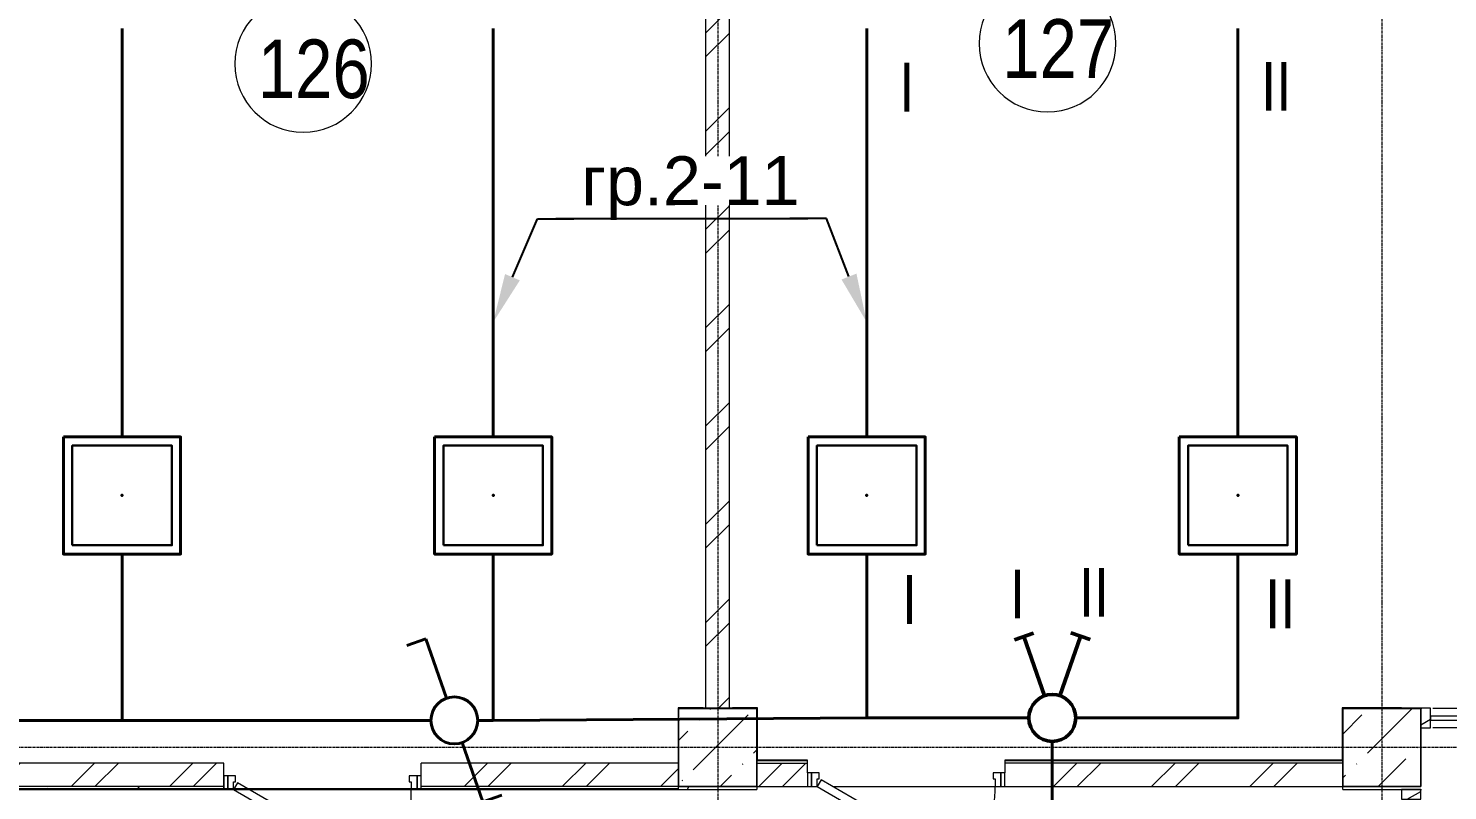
# Model space of a CAD drawing. Header units: metres. Extents: x 14298 to 227756, y -64870 to 286334.
# Drawn here: x 80534 to 87799, y -47506 to -43606 of the extents above; entities that cross this region are included whole.
import ezdxf
from ezdxf import colors
from ezdxf.entities.mleader import LeaderData, LeaderLine
from ezdxf.math import Vec2, Vec3

# ---------------------------------------------------------------- set-up
doc = ezdxf.new("R2010")
doc.units = ezdxf.units.M
doc.linetypes.add('ADSK_Линия сетки', pattern=[21, 12, -3, 3, -3])
for name, color, linetype, lineweight in [('A-AREA-IDEN', 7, 'Continuous', 9), ('A-DOOR', 7, 'Continuous', 5), ('A-DOOR-FRAM', 7, 'Continuous', 13), ('A-FLOR', 7, 'Continuous', 5), ('A-GLAZ-CURT', 7, 'Continuous', 5), ('A-GLAZ-CWMG', 7, 'Continuous', 5), ('A-WALL', 7, 'Continuous', 5), ('A-WALL-PATT', 7, 'Continuous', 18), ('nadpisi', 84, 'Continuous', 13), ('S-COLS', 7, 'Continuous', 5), ('S-GRID', 7, 'Continuous', 9), ('раб осв', 7, 'Continuous', 40), ('ЭЛ', 250, 'Continuous', 50), ('ЭЛ.освещ.', 150, 'Continuous', 50), ('ЭЛ.сети', 5, 'Continuous', 100)]:
    doc.layers.add(name, color=color, linetype=linetype, lineweight=lineweight)
doc.styles.add('Arial', font='arial.ttf', dxfattribs={"width": 0.8, "height": 2.5})
doc.styles.add('GOST Common_I_1', font='ARIALN.TTF', dxfattribs={"height": 300})
doc.styles.add('ISOPEUR', font='isocpeui.ttf')
pattern_1 = [(45, (0, 0), (84.19025, 308.69666), [396.875, -79.375, 3.353, -76.022])]
pattern_2 = [(45, (0, 0), (-251.4472, 251.4472), []), (45, (0, 381), (-251.4472, 251.4472), [])]
pattern_3 = [(0, (0, 0), (812.8, 203.2), [33.528, -576.072, 33.528, -576.072, -3251.2]), (0, (0, 0), (812.8, 203.2), [-1219.2, 33.528, -1185.672, 33.528, -576.072, -1422.4]), (0, (0, 0), (812.8, 203.2), [-3048, 33.528, -372.872, 33.528, -982.472]), (120, (304.8, 101.6), (-582.37636, 602.30545), [33.528, -576.072, 33.528, -576.072, -3251.2]), (120, (304.8, 101.6), (-582.37636, 602.30545), [-1219.2, 33.528, -1185.672, 33.528, -576.072, -1422.4]), (120, (304.8, 101.6), (-582.37636, 602.30545), [-3048, 33.528, -372.872, 33.528, -982.472]), (240, (406.4, 508), (-230.42364, -805.50545), [33.528, -576.072, 33.528, -576.072, -3251.2]), (240, (406.4, 508), (-230.42364, -805.50545), [-1219.2, 33.528, -1185.672, 33.528, -576.072, -1422.4]), (240, (406.4, 508), (-230.42364, -805.50545), [-3048, 33.528, -372.872, 33.528, -982.472])]

# ---------------------------------------------------------------- blocks, each defined once
blk = doc.blocks.new('КДП АПК - КР_rvt-1-1 этаж')
at = {"layer": 'S-COLS', "lineweight": 13}
h = blk.add_hatch(dxfattribs=at)
h.set_pattern_fill('FP_125', color=256, style=0, pattern_type=2)
h.set_pattern_definition(pattern_1)
h.paths.add_polyline_path([(84180.4, -46845.6), (84262.7, -46845.6), (84262.7, -46445.6), (83862.7, -46445.6), (83862.7, -46845.6)], flags=0)
h = blk.add_hatch(dxfattribs=at)
h.set_pattern_fill('FP_125', color=256, style=0, pattern_type=2)
h.set_pattern_definition(pattern_1)
h.paths.add_polyline_path([(87353.6, -46845.6), (87662.7, -46845.6), (87662.7, -46445.6), (87262.7, -46445.6), (87262.7, -46845.6)], flags=0)
for p, q in [((84262.7, -46445.6), (83862.7, -46445.6)), ((83862.7, -46445.6), (83862.7, -46845.6)), ((84262.7, -46845.6), (84262.7, -46445.6)), ((87662.7, -46445.6), (87262.7, -46445.6)), ((87262.7, -46445.6), (87262.7, -46845.6)), ((87662.7, -46845.6), (87662.7, -46445.6)), ((83862.7, -46845.6), (84262.7, -46845.6)), ((87262.7, -46845.6), (87662.7, -46845.6))]:
    blk.add_line(p, q, dxfattribs=at)
blk = doc.blocks.new('AC_Дверь_Однопольная_ДеревяннаяВнутренняя_ГОСТ6629-88 - ДГ 21-10Л-1292866-1 этаж')
at = {"layer": 'A-DOOR', "lineweight": 13}
for p, q in [((-333.1, 515), (-353.1, 480.4)), ((455, 60), (-333.1, 515)), ((-353.1, 480.4), (435, 25.4)), ((435, 25.4), (455, 60))]:
    blk.add_line(p, q, dxfattribs=at)
at = {"layer": 'A-DOOR', "lineweight": 18}
for p, q in [((-485, 60), (-505, 60)), ((-505, 60), (-505, -10)), ((-485, -10), (-485, 60)), ((505, 60), (485, 60)), ((485, 60), (485, -10)), ((505, -10), (505, 60)), ((-505, -10), (-485, -10)), ((485, -10), (505, -10))]:
    blk.add_line(p, q, dxfattribs=at)
at = {"layer": 'A-DOOR'}
blk.add_arc((455, 60), 910, 155.73648, 180, dxfattribs=at)
at = {"layer": 'A-DOOR-FRAM'}
for p, q in [((-455, 60), (-485, 60)), ((-485, 60), (-485, -10)), ((-455, 20), (-455, 60)), ((-445, 20), (-455, 20)), ((-445, -10), (-445, 20)), ((455, 20), (445, 20)), ((445, 20), (445, -10)), ((485, 60), (455, 60)), ((455, 60), (455, 20)), ((485, -10), (485, 60)), ((-485, -10), (-445, -10)), ((445, -10), (485, -10))]:
    blk.add_line(p, q, dxfattribs=at)
blk = doc.blocks.new('Прямоугольный импост - 50 x 100мм-2282516-1 этаж')
at = {"layer": 'A-GLAZ-CWMG'}
h = blk.add_hatch(dxfattribs=at)
h.set_pattern_fill('FP_110', color=256, style=0, pattern_type=2)
h.set_pattern_definition([(300, (47500.64, 87613.1), (103.92305, 60), [])])
h.paths.add_polyline_path([(-50, -50), (0, -50), (0, 50), (-50, 50)], flags=0)
at = {"layer": 'A-GLAZ-CWMG', "lineweight": 18}
for p, q in [((-50, 50), (-50, -50)), ((0, 50), (-50, 50)), ((0, -50), (0, 50)), ((-50, -50), (0, -50))]:
    blk.add_line(p, q, dxfattribs=at)
blk = doc.blocks.new('ПСС_Марка_помещения - Имя_2_5мм-224473-1 этаж')
at = {"layer": 'A-AREA-IDEN'}
for start, end in [(360, 180), (180, 360)]:
    blk.add_arc((-0.074, 0.039), 3.5, start, end, dxfattribs=at)
blk = doc.blocks.new('Системная панель - С остеклением-2606881-1 этаж')
at = {"layer": 'A-GLAZ-CURT', "lineweight": 13}
for p, q in [((665, 10), (-665, 10)), ((-665, 10), (-665, -10)), ((665, -10), (665, 10)), ((-665, -10), (665, -10))]:
    blk.add_line(p, q, dxfattribs=at)
blk = doc.blocks.new('Прямоугольный импост - 50 x 100мм-1861680-1 этаж')
at = {"layer": 'A-GLAZ-CWMG'}
for p, q in [((87727.7, -50385.6), (89057.7, -50385.6)), ((89057.7, -50485.6), (87727.7, -50485.6))]:
    blk.add_line(p, q, dxfattribs=at)
blk = doc.blocks.new('Прямоугольный импост - 50 x 100мм-V70-1 этаж')
at = {"layer": 'A-GLAZ-CWMG'}
h = blk.add_hatch(dxfattribs=at)
h.set_pattern_fill('FP_124', color=256, style=0, pattern_type=2)
h.set_pattern_definition([(150, (87677.65, 50435.64), (-60, -103.92305), [])])
h.paths.add_polyline_path([(-50, -50), (-50, 50), (0, 50), (0, -50)], flags=0)
at = {"layer": 'A-GLAZ-CWMG', "lineweight": 18}
for p, q in [((-50, 50), (0, 50)), ((-50, -50), (-50, 50)), ((0, 50), (0, -50)), ((0, -50), (-50, -50))]:
    blk.add_line(p, q, dxfattribs=at)
blk = doc.blocks.new('выкл. 2 клав. скрыт.')
at = {"layer": 'ЭЛ.освещ.', "color": 0, "ltscale": 100}
for p, q in [((2902039.4, 2044041.8), (2902343.5, 2044147.6)), ((2902360.5, 2044098.7), (2902326.5, 2044196.6)), ((2902039.4, 2043963), (2902343.5, 2043857.2)), ((2902360.9, 2043907.2), (2902327.2, 2043809.2))]:
    blk.add_line(p, q, dxfattribs=at)
blk.add_circle((2901926.1, 2044002.4), 120, dxfattribs=at)
blk = doc.blocks.new('ARS.R UNI LED')
at = {"color": 5, "lineweight": 30, "ltscale": 100}
blk.add_lwpolyline([(2913222.7, 2072748.5), (2913732.7, 2072748.5), (2913732.7, 2073258.5), (2913222.7, 2073258.5)], close=True, dxfattribs=at)
at = {"color": 0, "lineweight": 40, "ltscale": 100}
blk.add_point((2913477.7, 2073003.5), dxfattribs=at)
at = {"layer": 'ЭЛ', "color": 5, "lineweight": 40, "ltscale": 10}
blk.add_lwpolyline([(2913177.7, 2073303.5), (2913777.7, 2073303.5), (2913777.7, 2072703.5), (2913177.7, 2072703.5)], close=True, dxfattribs=at)
blk = doc.blocks.new('перекл. 2 клав. скрыт.')
at = {"layer": 'раб осв', "color": 0, "lineweight": 40}
for points in [[(-501557.3, 8734.7), (-501459.4, 8768.8)], [(-501459.4, 8768.8), (-501353.6, 8464.7)], [(-501274.8, 8238), (-501169, 7933.9)], [(-501169, 7933.9), (-501071.1, 7967.9)]]:
    blk.add_lwpolyline(points, dxfattribs=at)
blk.add_circle((-501314.2, 8351.3), 120, dxfattribs=at)

msp = doc.modelspace()

# ---------------------------------------------------------------- hatches: boundary and pattern name
at = {"layer": 'A-WALL-PATT', "lineweight": 15}
h = msp.add_hatch(dxfattribs=at)
h.set_pattern_fill('FP_81', color=256, style=0, pattern_type=2)
h.set_pattern_definition(pattern_3)
h.paths.add_polyline_path([(83987.6532, -47085.6443), (83990.6532, -47085.6443), (83990.6532, -46175.6443), (83987.6532, -46175.6443), (83987.6532, -47082.6443)], flags=0)
h.paths.add_polyline_path([(83987.6532, -45165.6443), (83990.6532, -45165.6443), (83990.6532, -40985.6443), (83987.6532, -40985.6443), (83987.6532, -43280.8435)], flags=0)
h = msp.add_hatch(dxfattribs=at)
h.set_pattern_fill('FP_1', color=256, style=0, pattern_type=2)
h.set_pattern_definition([(45, (21800, 280), (-251.4472, 251.4472), []), (45, (21800, 661), (-251.4472, 251.4472), [])])
h.paths.add_polyline_path([(84122.6532, -47085.6443), (84122.6532, -40985.6443), (84002.6532, -40985.6443), (84002.6532, -47085.6443)])
h = msp.add_hatch(dxfattribs=at)
h.set_pattern_fill('FP_81', color=256, style=0, pattern_type=2)
h.set_pattern_definition(pattern_3)
h.paths.add_polyline_path([(87665.6532, -47085.6443), (87665.6532, -47070.6443), (87563.1946, -47070.6443), (87563.1946, -47085.6443), (87662.6532, -47085.6443)], flags=0)
h = msp.add_hatch(dxfattribs=at)
h.set_pattern_fill('FP_81', color=256, style=0, pattern_type=2)
h.set_pattern_definition(pattern_3)
h.paths.add_polyline_path([(87259.6532, -47353.6443), (87262.6532, -47353.6443), (87262.6532, -47082.6443), (87259.6532, -47082.6443), (87259.6532, -47350.6443)], flags=0)
h = msp.add_hatch(dxfattribs=at)
h.set_pattern_fill('FP_81', color=256, style=0, pattern_type=2)
h.set_pattern_definition(pattern_3)
h.paths.add_polyline_path([(87665.6532, -47485.6443), (87665.6532, -47085.6443), (87662.6532, -47085.6443), (87662.6532, -47485.6443)], flags=0)
h = msp.add_hatch(dxfattribs=at)
h.set_pattern_fill('FP_1', color=256, style=0, pattern_type=2)
h.set_pattern_definition(pattern_2)
h.paths.add_polyline_path([(81533.9454, -47485.6443), (81533.9454, -47365.6443), (78262.6532, -47365.6443), (78262.6532, -47485.6443)])
h.paths.add_polyline_path([(82543.9454, -47365.6443), (82543.9454, -47485.6443), (83862.6532, -47485.6443), (83862.6532, -47365.6443)])
h = msp.add_hatch(dxfattribs=at)
h.set_pattern_fill('FP_1', color=256, style=0, pattern_type=2)
h.set_pattern_definition(pattern_2)
h.paths.add_polyline_path([(85532.6532, -47485.6443), (87262.6532, -47485.6443), (87262.6532, -47365.6443), (85532.6532, -47365.6443), (85532.6532, -47415.6443)], flags=0)
h.paths.add_polyline_path([(84262.6532, -47485.6443), (84522.6532, -47485.6443), (84522.6532, -47365.6443), (84262.6532, -47365.6443)], flags=0)
h = msp.add_hatch(dxfattribs=at)
h.set_pattern_fill('FP_81', color=256, style=0, pattern_type=2)
h.set_pattern_definition(pattern_3)
h.paths.add_polyline_path([(83651.4765, -47497.6443), (83862.6532, -47497.6443), (83862.6532, -47485.6443), (78262.6532, -47485.6443), (78262.6532, -47497.6443), (82593.7199, -47497.6443)], flags=0)
h = msp.add_hatch(dxfattribs=at)
h.set_pattern_fill('FP_81', color=256, style=0, pattern_type=2)
h.set_pattern_definition(pattern_3)
h.paths.add_polyline_path([(83862.6532, -47500.6443), (83862.6532, -47497.6443), (78262.6532, -47497.6443), (78262.6532, -47500.6443), (83651.4765, -47500.6443)], flags=0)
h = msp.add_hatch(dxfattribs=at)
h.set_pattern_fill('FP_81', color=256, style=0, pattern_type=2)
h.set_pattern_definition(pattern_3)
h.paths.add_polyline_path([(83862.6532, -47500.6443), (84262.6532, -47500.6443), (84262.6532, -47485.6443), (83862.6532, -47485.6443)], flags=0)

# ---------------------------------------------------------------- linework, layer by layer
at = {"layer": 'A-FLOR', "lineweight": 15}
for p, q in [((84122.6532, -47085.6443), (84137.6532, -47085.6443)), ((84652.6532, -47485.6443), (85482.6532, -47485.6443)), ((84652.6532, -47485.6443), (85482.6532, -47485.6443))]:
    msp.add_line(p, q, dxfattribs=at)
at = {"layer": 'A-WALL', "lineweight": 15}
for p, q in [((84002.6532, -47085.6443), (84002.6532, -40985.6443)), ((84122.6532, -47085.6443), (84122.6532, -40985.6443)), ((83987.6532, -47082.6443), (83859.6532, -47082.6443)), ((83859.6532, -47082.6443), (83859.6532, -47350.6443)), ((83862.6532, -47085.6443), (84122.6532, -47085.6443)), ((83862.6532, -47500.6443), (83862.6532, -47085.6443)), ((84265.6532, -47082.6443), (84137.6532, -47082.6443)), ((84137.6532, -47085.6443), (84262.6532, -47085.6443)), ((84262.6532, -47085.6443), (84262.6532, -47500.6443)), ((84265.6532, -47350.6443), (84265.6532, -47082.6443)), ((87259.6532, -47082.6443), (87259.6532, -47350.6443)), ((87563.1946, -47082.6443), (87259.6532, -47082.6443)), ((87262.6532, -47500.6443), (87262.6532, -47085.6443)), ((87262.6532, -47085.6443), (87662.6532, -47085.6443)), ((87662.6532, -47085.6443), (87662.6532, -47485.6443)), ((81533.9454, -47365.6443), (78265.6532, -47365.6443)), ((81533.9454, -47500.6443), (81533.9454, -47365.6443)), ((83862.6532, -47365.6443), (82543.9454, -47365.6443)), ((82543.9454, -47500.6443), (82543.9454, -47365.6443)), ((84522.6532, -47353.6443), (84262.6532, -47353.6443)), ((84262.6532, -47365.6443), (84522.6532, -47365.6443)), ((84522.6532, -47350.6443), (84265.6532, -47350.6443)), ((84522.6532, -47415.6443), (84522.6532, -47350.6443)), ((85532.6532, -47350.6443), (85532.6532, -47415.6443)), ((87259.6532, -47350.6443), (85532.6532, -47350.6443)), ((87262.6532, -47353.6443), (85532.6532, -47353.6443)), ((87259.6532, -47365.6443), (85532.6532, -47365.6443)), ((87262.6532, -47365.6443), (87259.6532, -47365.6443)), ((81533.9454, -47485.6443), (78262.6532, -47485.6443)), ((83862.6532, -47497.6443), (78262.6532, -47497.6443)), ((78262.6532, -47500.6443), (84262.6532, -47500.6443)), ((83862.6532, -47485.6443), (82543.9454, -47485.6443)), ((84262.6532, -47485.6443), (83862.6532, -47485.6443)), ((84262.6532, -47485.6443), (84522.6532, -47485.6443)), ((85532.6532, -47485.6443), (87262.6532, -47485.6443)), ((87662.6532, -47485.6443), (87262.6532, -47485.6443)), ((87262.6532, -47500.6443), (87665.6532, -47500.6443))]:
    msp.add_line(p, q, dxfattribs=at)
at = {"layer": 'S-GRID', "linetype": 'ADSK_Линия сетки', "lineweight": 15}
for p, q in [((84062.6532, -38095.4453), (84062.6532, -64052.4737)), ((87462.6532, -38095.4453), (87462.6532, -64052.4737)), ((95458.7083, -47285.6443), (45468.1606, -47285.6443))]:
    msp.add_line(p, q, dxfattribs=at)
at = {"layer": 'раб осв', "color": 0, "lineweight": 40}
for points in [[(81013.258, -43605.6417), (81013.258, -45695.6417)], [(82913.258, -45695.6417), (82913.258, -43605.6417)], [(84825.4726, -43605.6417), (84825.4726, -45695.6417)], [(86725.4726, -45695.6417), (86725.4726, -43605.6417)], [(82594.4729, -47146.7521), (81013.258, -47146.7521), (81013.258, -46295.6417)], [(82913.258, -46400.6443), (82913.258, -46400.6443), (82913.258, -46295.6417), (82913.258, -47146.7521), (82834.4729, -47146.7521)], [(84825.4726, -47134.0528), (84825.4726, -47134.0528), (84825.4726, -46295.6417), (84825.4726, -47134.0528), (85655.4726, -47134.0528)], [(85895.4726, -47134.0528), (86725.4726, -47134.0528), (86725.4726, -46295.6417)], [(81013.258, -47146.7521), (80258.6598, -47146.7521)], [(82913.258, -47146.7521), (84825.4726, -47134.0528)], [(85775.4726, -47254.0528), (85775.4726, -47863.4193)]]:
    msp.add_lwpolyline(points, dxfattribs=at)

# ---------------------------------------------------------------- block references
at = {"lineweight": 13}
msp.add_blockref('КДП АПК - КР_rvt-1-1 этаж', (0, -639.2559), dxfattribs=at)
at = {"layer": 'A-AREA-IDEN', "lineweight": 15, "xscale": 99.99999999999993, "yscale": 99.99999999999993, "zscale": 99.99999999999993}
for p in [(85758.743, -43687.1888), (81947.841, -43791.0203)]:
    msp.add_blockref('ПСС_Марка_помещения - Имя_2_5мм-224473-1 этаж', p, dxfattribs=at)
at = {"layer": 'A-DOOR', "lineweight": 15, "rotation": 180}
for p in [(82038.9454, -47440.6443), (85027.6532, -47425.6443)]:
    msp.add_blockref('AC_Дверь_Однопольная_ДеревяннаяВнутренняя_ГОСТ6629-88 - ДГ 21-10Л-1292866-1 этаж', p, dxfattribs=at)
at = {"layer": 'A-GLAZ-CURT', "lineweight": 15, "rotation": 180}
msp.add_blockref('Системная панель - С остеклением-2606881-1 этаж', (88377.6532, -47134.9002), dxfattribs=at)
at = {"layer": 'A-GLAZ-CWMG', "lineweight": 15, "extrusion": (0, 0, -1)}
msp.add_blockref('Прямоугольный импост - 50 x 100мм-V70-1 этаж', (-87662.6532, -47134.9002), dxfattribs=at)
at = {"layer": 'A-GLAZ-CWMG', "lineweight": 15}
msp.add_blockref('Прямоугольный импост - 50 x 100мм-1861680-1 этаж', (-4.0923, 3300.7441), dxfattribs=at)
at = {"layer": 'A-GLAZ-CWMG', "lineweight": 15, "rotation": 90}
msp.add_blockref('Прямоугольный импост - 50 x 100мм-2282516-1 этаж', (87613.096, -47500.6443), dxfattribs=at)
at = {"layer": 'раб осв', "color": 0, "lineweight": 40, "ltscale": 100}
for p in [(-2832464.4471, -2118999.1908), (-2830564.4471, -2118999.1908), (-2828652.2325, -2118999.1908), (-2826752.2325, -2118999.1908)]:
    msp.add_blockref('ARS.R UNI LED', p, dxfattribs=at)
at = {"layer": 'раб осв', "color": 0, "lineweight": 40, "ltscale": 100, "rotation": 89.99999999999999}
msp.add_blockref('выкл. 2 клав. скрыт.', (2129777.8793, -2949060.1495), dxfattribs=at)
at = {"layer": 'раб осв', "color": 0, "lineweight": 40}
msp.add_blockref('перекл. 2 клав. скрыт.', (584028.6697, -55498.0744), dxfattribs=at)

# ---------------------------------------------------------------- texts
at = {"layer": 'A-AREA-IDEN', "lineweight": 15, "char_height": 300, "width": 577.215, "attachment_point": 1, "style": 'GOST Common_I_1'}
for s, insert in [('127', (85519.0586, -43558.7289)), ('126', (81708.1567, -43662.5604))]:
    msp.add_mtext(s, dxfattribs=dict(at, insert=insert))
at = {"layer": 'nadpisi', "color": 7, "char_height": 250, "width": 130.841471, "attachment_point": 1, "style": 'Arial'}
for s, insert in [('I', (84991.6474, -43781.0046)), ('II', (86844.3689, -43777.4409)), ('I', (85005.6494, -46402.9142)), ('I', (85559.1112, -46374.9201)), ('II', (85911.5115, -46366.6318)), ('II', (86864.9058, -46425.5363))]:
    msp.add_mtext(s, dxfattribs=dict(at, insert=insert))

# ---------------------------------------------------------------- next in the draw order: leaders
at = {"layer": 'ЭЛ.сети', "color": 0, "lineweight": 5}
ml = msp.add_multileader_mtext('Standard', dxfattribs=at)
ml.set_content('{\\fArial|b0|i0|c204|p34;гр.2-11}', style='ISOPEUR')
ml.set_leader_properties()
ml.build(insert=Vec2(0, 0))
ml.multileader.update_dxf_attribs({"text_left_attachment_type": 6, "text_right_attachment_type": 6, "dogleg_length": 100, "arrow_head_size": 250})
ctx = ml.context
ctx.base_point, ctx.char_height, ctx.arrow_head_size, ctx.landing_gap_size, ctx.plane_origin, ctx.plane_x_axis, ctx.plane_y_axis = Vec3(83326.7353, -44580.5239), 250, 250, 37.4122, Vec3(24729.3148, -3685.0288), Vec3(0.999998436, 0.001768603), Vec3(-0.001768603, 0.999998436)
ctx.left_attachment, ctx.right_attachment = 6, 6
notes = []
notes.append((ctx, [(1, (1, 1, 0), (84618.9731, -44578.2384), (-0.999998436, -0.001768603), 187.0608, [(0, [(84825.4726, -45108.5371)], 0, [])])]))
ctx.mtext.insert, ctx.mtext.text_direction, ctx.mtext.rotation, ctx.mtext.line_spacing_factor, ctx.mtext.flow_direction = Vec3(83363.5825, -44261.0516), Vec3(0.999998436, 0.001768603), 0.001768604, 0.8, 5
ctx.mtext.has_bg_fill, ctx.mtext.bg_color, ctx.mtext.bg_scale_factor, ctx.mtext.bg_transparency, ctx.mtext.use_window_bg_color = 1, -1073741824, 1, 0, 1
for ctx, leaders in notes:
    for number, flags, end, landing, length, lines in leaders:
        leader = LeaderData()
        leader.index, (leader.has_last_leader_line, leader.has_dogleg_vector, leader.attachment_direction) = number, flags
        leader.last_leader_point, leader.dogleg_vector, leader.dogleg_length = Vec3(end), Vec3(landing), length
        for number, points, colour, breaks in lines:
            line = LeaderLine()
            line.index, line.vertices, line.color, line.breaks = number, Vec3.list(points), colors.encode_raw_color(colour), breaks
            leader.lines.append(line)
        ctx.leaders.append(leader)

# ---------------------------------------------------------------- next in the draw order: leaders
ml = msp.add_multileader_mtext('Standard', dxfattribs=at)
ml.set_content('{\\fArial|b0|i0|c204|p34;гр.2-11}', style='ISOPEUR')
ml.set_leader_properties()
ml.build(insert=Vec2(0, 0))
ml.multileader.update_dxf_attribs({"text_left_attachment_type": 6, "text_right_attachment_type": 6, "dogleg_length": 100, "arrow_head_size": 250})
ctx = ml.context
ctx.base_point, ctx.char_height, ctx.arrow_head_size, ctx.landing_gap_size, ctx.plane_origin, ctx.plane_x_axis, ctx.plane_y_axis = Vec3(83326.7353, -44580.5239), 250, 250, 37.4122, Vec3(24729.3148, -3685.0288), Vec3(0.999998436, 0.001768603), Vec3(-0.001768603, 0.999998436)
ctx.left_attachment, ctx.right_attachment = 6, 6
notes = []
notes.append((ctx, [(0, (1, 1, 0), (83139.6748, -44580.8547), (0.999998436, 0.001768603), 187.0608, [(0, [(82913.258, -45108.5371)], 0, [])])]))
ctx.mtext.insert, ctx.mtext.text_direction, ctx.mtext.rotation, ctx.mtext.line_spacing_factor, ctx.mtext.flow_direction = Vec3(83363.5825, -44261.0516), Vec3(0.999998436, 0.001768603), 0.001768604, 0.8, 5
ctx.mtext.has_bg_fill, ctx.mtext.bg_color, ctx.mtext.bg_scale_factor, ctx.mtext.bg_transparency, ctx.mtext.use_window_bg_color = 1, -1073741824, 1, 0, 1
for ctx, leaders in notes:
    for number, flags, end, landing, length, lines in leaders:
        leader = LeaderData()
        leader.index, (leader.has_last_leader_line, leader.has_dogleg_vector, leader.attachment_direction) = number, flags
        leader.last_leader_point, leader.dogleg_vector, leader.dogleg_length = Vec3(end), Vec3(landing), length
        for number, points, colour, breaks in lines:
            line = LeaderLine()
            line.index, line.vertices, line.color, line.breaks = number, Vec3.list(points), colors.encode_raw_color(colour), breaks
            leader.lines.append(line)
        ctx.leaders.append(leader)

doc.saveas('drawing.dxf')
